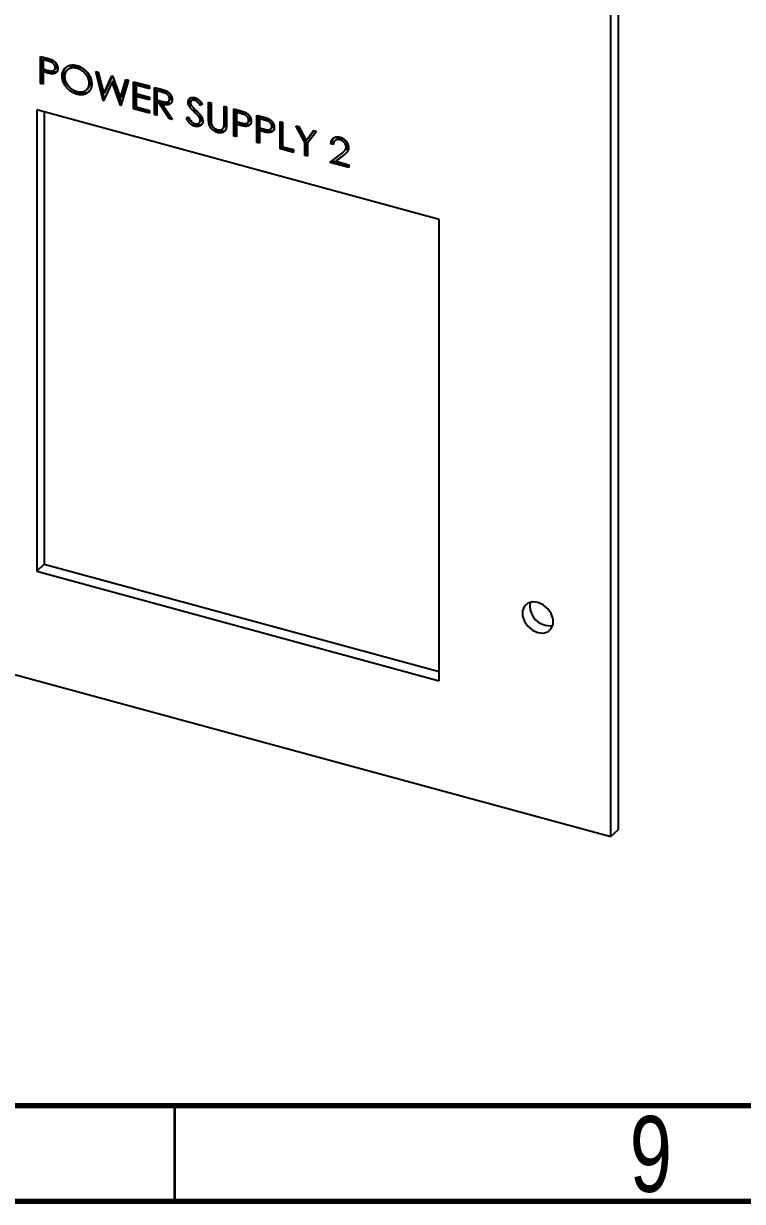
# Model space of a CAD drawing. Header units: millimetres. Extents: x 0 to 589, y 0 to 415.
# Drawn here: x 144.1 to 181.8, y 5 to 66.6 of the extents above; entities that cross this region are included whole.
import ezdxf

# ---------------------------------------------------------------- set-up
doc = ezdxf.new("R2010")
doc.units = ezdxf.units.MM
doc.styles.add('SLDTEXTSTYLE1', font='TXT', dxfattribs={"width": 0.75})

msp = doc.modelspace()

# ---------------------------------------------------------------- linework, layer by layer
at = {"color": 7, "linetype": 'Continuous', "lineweight": 25}
for p, q in [((174.869, 24.091), (174.869, 86.379)), ((175.258, 24.471), (175.258, 86.758)), ((144.987, 64.927), (145.277, 64.849)), ((144.987, 63.499), (144.987, 64.927)), ((145.065, 63.575), (145.065, 64.906)), ((145.198, 64.821), (145.12, 64.745)), ((145.12, 64.745), (145.12, 64.269)), ((145.389, 64.672), (145.12, 64.745)), ((145.467, 64.748), (145.198, 64.821)), ((145.467, 64.748), (145.389, 64.672)), ((145.12, 64.269), (145.378, 64.195)), ((145.198, 64.198), (145.12, 64.122)), ((145.12, 64.122), (145.12, 63.463)), ((145.225, 64.094), (145.12, 64.122)), ((145.303, 64.169), (145.198, 64.198)), ((145.303, 64.169), (145.225, 64.094)), ((145.703, 64.196), (145.801, 64.291)), ((145.84, 64.409), (145.762, 64.333)), ((146.469, 64.284), (146.372, 64.189)), ((146.971, 64.375), (146.893, 64.3)), ((147.879, 64.142), (148.016, 64.104)), ((148.271, 62.606), (147.879, 64.142)), ((148.341, 62.712), (147.983, 64.113)), ((145.065, 63.575), (144.987, 63.499)), ((145.12, 63.463), (144.987, 63.499)), ((145.12, 63.56), (145.065, 63.575)), ((145.678, 64.091), (145.6, 64.015)), ((146.199, 63.975), (146.121, 63.899)), ((147.616, 63.596), (147.539, 63.521)), ((148.016, 64.104), (148.304, 62.978)), ((148.739, 63.572), (148.29, 62.601)), ((148.304, 62.978), (148.733, 63.909)), ((148.382, 63.054), (148.762, 63.878)), ((148.733, 63.909), (148.752, 63.904)), ((148.816, 63.648), (148.739, 63.572)), ((149.182, 62.359), (148.739, 63.572)), ((148.752, 63.904), (149.173, 62.749)), ((149.241, 62.486), (148.816, 63.648)), ((149.173, 62.749), (149.463, 63.711)), ((149.599, 63.674), (149.201, 62.354)), ((149.251, 62.825), (149.514, 63.697)), ((149.463, 63.711), (149.599, 63.674)), ((149.863, 63.602), (150.695, 63.376)), ((149.863, 62.174), (149.863, 63.602)), ((149.941, 62.25), (149.941, 63.581)), ((150.073, 63.496), (149.995, 63.42)), ((150.695, 63.327), (150.073, 63.496)), ((146.976, 63.019), (146.899, 62.943)), ((147.401, 63.175), (147.498, 63.27)), ((148.382, 63.054), (148.304, 62.978)), ((149.995, 63.42), (149.995, 62.98)), ((150.695, 63.23), (149.995, 63.42)), ((149.995, 62.98), (150.695, 62.79)), ((150.073, 62.91), (149.995, 62.834)), ((150.695, 62.741), (150.073, 62.91)), ((150.695, 63.376), (150.695, 63.23)), ((150.959, 63.304), (151.254, 63.224)), ((150.959, 61.876), (150.959, 63.304)), ((151.037, 61.952), (151.037, 63.283)), ((151.169, 63.198), (151.091, 63.122)), ((151.091, 63.122), (151.091, 62.646)), ((151.368, 63.047), (151.091, 63.122)), ((151.446, 63.123), (151.169, 63.198)), ((151.446, 63.123), (151.368, 63.047)), ((148.31, 62.644), (148.271, 62.606)), ((148.29, 62.601), (148.271, 62.606)), ((149.251, 62.825), (149.173, 62.749)), ((149.211, 62.387), (149.182, 62.359)), ((149.201, 62.354), (149.182, 62.359)), ((149.995, 62.834), (149.995, 62.284)), ((150.695, 62.644), (149.995, 62.834)), ((149.995, 62.284), (150.695, 62.094)), ((150.695, 62.79), (150.695, 62.644)), ((151.091, 62.646), (151.361, 62.57)), ((151.169, 62.575), (151.091, 62.499)), ((151.091, 62.499), (151.091, 61.84)), ((151.199, 62.47), (151.091, 62.499)), ((151.277, 62.546), (151.169, 62.575)), ((151.277, 62.546), (151.199, 62.47)), ((151.741, 61.663), (151.199, 62.47)), ((151.818, 61.739), (151.277, 62.546)), ((151.44, 62.501), (151.363, 62.426)), ((151.363, 62.426), (151.904, 61.619)), ((151.694, 62.571), (151.791, 62.666)), ((151.831, 62.783), (151.753, 62.707)), ((152.794, 62.606), (152.717, 62.53)), ((152.794, 62.606), (152.826, 62.734)), ((152.877, 62.366), (152.799, 62.29)), ((152.972, 62.678), (152.874, 62.584)), ((153.143, 62.698), (153.065, 62.622)), ((153.431, 62.437), (153.353, 62.361)), ((153.473, 62.416), (153.353, 62.361)), ((153.794, 62.534), (153.926, 62.498)), ((153.794, 61.671), (153.794, 62.534)), ((153.872, 61.747), (153.872, 62.513)), ((153.926, 62.498), (153.926, 61.642)), ((154.606, 62.313), (154.739, 62.277)), ((154.606, 61.457), (154.606, 62.313)), ((154.684, 61.533), (154.684, 62.292)), ((154.739, 62.277), (154.739, 61.414)), ((144.799, 62.121), (144.799, 37.978)), ((165.877, 56.393), (144.799, 62.121)), ((145.187, 62.016), (145.187, 38.358)), ((149.941, 62.25), (149.863, 62.174)), ((150.695, 61.948), (149.863, 62.174)), ((150.695, 62.045), (149.941, 62.25)), ((150.695, 62.094), (150.695, 61.948)), ((151.037, 61.952), (150.959, 61.876)), ((151.091, 61.84), (150.959, 61.876)), ((151.091, 61.937), (151.037, 61.952)), ((151.818, 61.739), (151.741, 61.663)), ((151.904, 61.619), (151.741, 61.663)), ((151.824, 61.738), (151.818, 61.739)), ((152.622, 61.699), (152.747, 61.738)), ((153.118, 62.106), (153.041, 62.03)), ((153.384, 61.806), (153.306, 61.73)), ((153.437, 61.651), (153.359, 61.575)), ((153.872, 61.747), (153.794, 61.671)), ((155.117, 62.174), (155.406, 62.096)), ((155.117, 60.746), (155.117, 62.174)), ((155.195, 60.822), (155.195, 62.153)), ((155.327, 62.068), (155.249, 61.992)), ((155.249, 61.992), (155.249, 61.516)), ((155.519, 61.919), (155.249, 61.992)), ((155.596, 61.995), (155.327, 62.068)), ((155.596, 61.995), (155.519, 61.919)), ((155.969, 61.656), (155.892, 61.58)), ((156.326, 61.846), (156.615, 61.767)), ((156.326, 60.417), (156.326, 61.846)), ((156.404, 60.493), (156.404, 61.825)), ((156.536, 61.739), (156.458, 61.663)), ((156.458, 61.663), (156.458, 61.187)), ((156.728, 61.59), (156.458, 61.663)), ((156.806, 61.666), (156.536, 61.739)), ((156.806, 61.666), (156.728, 61.59)), ((153.148, 61.341), (153.07, 61.265)), ((153.3, 61.441), (153.397, 61.536)), ((153.898, 61.439), (153.82, 61.363)), ((154.521, 61.125), (154.618, 61.22)), ((154.669, 61.315), (154.591, 61.239)), ((154.684, 61.533), (154.606, 61.457)), ((155.249, 61.516), (155.507, 61.442)), ((155.327, 61.445), (155.249, 61.369)), ((155.249, 61.369), (155.249, 60.71)), ((155.354, 61.341), (155.249, 61.369)), ((155.432, 61.417), (155.327, 61.445)), ((155.432, 61.417), (155.354, 61.341)), ((155.808, 61.338), (155.73, 61.262)), ((155.833, 61.443), (155.93, 61.538)), ((156.458, 61.187), (156.717, 61.114)), ((156.536, 61.116), (156.458, 61.041)), ((156.458, 61.041), (156.458, 60.381)), ((156.564, 61.012), (156.458, 61.041)), ((156.642, 61.088), (156.536, 61.116)), ((156.642, 61.088), (156.564, 61.012)), ((157.042, 61.114), (157.139, 61.209)), ((157.179, 61.327), (157.101, 61.251)), ((157.536, 61.517), (157.668, 61.481)), ((157.536, 60.088), (157.536, 61.517)), ((157.613, 60.164), (157.613, 61.496)), ((157.668, 61.481), (157.668, 60.199)), ((158.367, 61.291), (158.519, 61.25)), ((158.84, 60.413), (158.367, 61.291)), ((158.917, 60.489), (158.506, 61.253)), ((158.519, 61.25), (158.906, 60.531)), ((158.906, 60.531), (159.293, 61.039)), ((158.984, 60.607), (159.309, 61.035)), ((159.293, 61.039), (159.444, 60.998)), ((154.359, 61.012), (154.281, 60.936)), ((155.195, 60.822), (155.117, 60.746)), ((155.249, 60.71), (155.117, 60.746)), ((155.249, 60.807), (155.195, 60.822)), ((156.404, 60.493), (156.326, 60.417)), ((156.458, 60.381), (156.326, 60.417)), ((156.458, 60.478), (156.404, 60.493)), ((157.017, 61.009), (156.939, 60.933)), ((158.917, 60.489), (158.84, 60.413)), ((158.84, 59.734), (158.84, 60.413)), ((158.984, 60.607), (158.906, 60.531)), ((158.917, 59.81), (158.917, 60.489)), ((159.444, 60.998), (158.972, 60.377)), ((160.278, 60.429), (160.2, 60.353)), ((160.352, 60.409), (160.278, 60.429)), ((160.497, 60.593), (160.399, 60.498)), ((160.752, 60.63), (160.674, 60.554)), ((157.613, 60.164), (157.536, 60.088)), ((158.235, 59.898), (157.536, 60.088)), ((158.235, 59.995), (157.613, 60.164)), ((157.668, 60.199), (158.235, 60.045)), ((158.235, 60.045), (158.235, 59.898)), ((158.917, 59.81), (158.84, 59.734)), ((158.972, 59.795), (158.917, 59.81)), ((158.972, 60.377), (158.972, 59.698)), ((160.144, 59.38), (160.715, 59.816)), ((160.333, 60.317), (160.2, 60.353)), ((160.906, 59.798), (160.537, 59.516)), ((160.906, 59.798), (160.828, 59.722)), ((160.891, 59.958), (160.988, 60.053)), ((161.072, 60.254), (160.994, 60.178)), ((158.972, 59.698), (158.84, 59.734)), ((161.145, 59.107), (160.144, 59.38)), ((161.145, 59.205), (160.237, 59.451)), ((160.828, 59.722), (160.459, 59.44)), ((160.537, 59.516), (160.459, 59.44)), ((160.459, 59.44), (161.145, 59.254)), ((161.145, 59.254), (161.145, 59.107)), ((49.576, 58.143), (174.869, 24.091)), ((165.877, 32.249), (165.877, 56.393)), ((145.187, 38.358), (144.799, 37.978)), ((145.187, 38.358), (165.877, 32.735)), ((144.799, 37.978), (165.877, 32.249)), ((174.869, 24.091), (175.258, 24.471))]:
    msp.add_line(p, q, dxfattribs=at)
at = {"color": 7, "linetype": 'Continuous', "lineweight": 70}
for p, q in [((584, 10), (20, 10)), ((589, 5), (15, 5))]:
    msp.add_line(p, q, dxfattribs=at)
at = {"color": 7, "linetype": 'Continuous', "lineweight": 35}
msp.add_line((152, 10), (152, 5), dxfattribs=at)
at = {"color": 7, "linetype": 'Continuous', "lineweight": 25, "flags": 128}
for points in [[(171.036, 34.776), (171.314, 34.748), (171.557, 34.818), (171.738, 34.978), (171.835, 35.208), (171.835, 35.481), (171.738, 35.764), (171.557, 36.022), (171.314, 36.225), (171.036, 36.347), (170.759, 36.375), (170.515, 36.305), (170.334, 36.145), (170.238, 35.915), (170.238, 35.642), (170.334, 35.359), (170.515, 35.101), (170.759, 34.899), (171.036, 34.776)], [(171.425, 35.155), (171.702, 35.127), (171.82, 35.148)]]:
    msp.add_lwpolyline(points, dxfattribs=at)
at = {"color": 7, "linetype": 'Continuous', "lineweight": 25}
msp.add_arc((171.657, 36.162), 1.033, 169.25166, 257.0603, dxfattribs=at)
for points, knots in [([(145.277, 64.849), (145.296, 64.843), (145.335, 64.833), (145.389, 64.817), (145.439, 64.802), (145.483, 64.787), (145.523, 64.774), (145.557, 64.761), (145.587, 64.749), (145.604, 64.74), (145.612, 64.736)], [0, 0, 0, 0, 0.176956, 0.339055, 0.486318, 0.618781, 0.735619, 0.838742, 0.926457, 1, 1, 1, 1]), ([(145.84, 64.409), (145.84, 64.421), (145.838, 64.444), (145.831, 64.479), (145.817, 64.515), (145.799, 64.55), (145.777, 64.583), (145.751, 64.613), (145.722, 64.64), (145.694, 64.66), (145.67, 64.674), (145.649, 64.685), (145.625, 64.695), (145.599, 64.706), (145.57, 64.716), (145.538, 64.727), (145.503, 64.738), (145.48, 64.744), (145.467, 64.748)], [0, 0, 0, 0, 0.070044, 0.139238, 0.208197, 0.279173, 0.349987, 0.418354, 0.48761, 0.557411, 0.59533, 0.637964, 0.685913, 0.738185, 0.796103, 0.858517, 0.926658, 1, 1, 1, 1]), ([(145.612, 64.736), (145.622, 64.731), (145.643, 64.72), (145.672, 64.701), (145.699, 64.681), (145.726, 64.659), (145.75, 64.636), (145.774, 64.611), (145.795, 64.584), (145.816, 64.556), (145.834, 64.527), (145.851, 64.497), (145.864, 64.465), (145.875, 64.433), (145.884, 64.401), (145.89, 64.367), (145.894, 64.332), (145.894, 64.309), (145.895, 64.298)], [0, 0, 0, 0, 0.062481, 0.12349, 0.183411, 0.243153, 0.302127, 0.36171, 0.421842, 0.482932, 0.544552, 0.605681, 0.66768, 0.729984, 0.794551, 0.860346, 0.928907, 1, 1, 1, 1]), ([(145.678, 64.091), (145.669, 64.092), (145.649, 64.093), (145.615, 64.097), (145.577, 64.104), (145.532, 64.113), (145.483, 64.124), (145.428, 64.137), (145.367, 64.152), (145.325, 64.163), (145.303, 64.169)], [0, 0, 0, 0, 0.075173, 0.164746, 0.268017, 0.385912, 0.517789, 0.663691, 0.824413, 1, 1, 1, 1]), ([(145.378, 64.195), (145.39, 64.192), (145.415, 64.185), (145.45, 64.177), (145.483, 64.17), (145.512, 64.165), (145.54, 64.161), (145.565, 64.159), (145.587, 64.158), (145.612, 64.159), (145.641, 64.164), (145.672, 64.175), (145.699, 64.192), (145.721, 64.213), (145.74, 64.238), (145.753, 64.266), (145.761, 64.298), (145.762, 64.321), (145.762, 64.333)], [0, 0, 0, 0, 0.072538, 0.140034, 0.202496, 0.260575, 0.313228, 0.361583, 0.404878, 0.444127, 0.5164, 0.586507, 0.655085, 0.724384, 0.793974, 0.861638, 0.930111, 1, 1, 1, 1]), ([(145.762, 64.333), (145.762, 64.345), (145.761, 64.368), (145.753, 64.403), (145.74, 64.439), (145.721, 64.474), (145.699, 64.507), (145.673, 64.537), (145.644, 64.564), (145.617, 64.584), (145.592, 64.598), (145.571, 64.609), (145.548, 64.619), (145.521, 64.63), (145.492, 64.641), (145.46, 64.651), (145.426, 64.662), (145.402, 64.668), (145.389, 64.672)], [0, 0, 0, 0, 0.070044, 0.139238, 0.208197, 0.279173, 0.349987, 0.418354, 0.48761, 0.557411, 0.59533, 0.637964, 0.685913, 0.738185, 0.796103, 0.858517, 0.926658, 1, 1, 1, 1]), ([(145.895, 64.298), (145.894, 64.286), (145.894, 64.263), (145.89, 64.231), (145.884, 64.2), (145.876, 64.172), (145.864, 64.146), (145.851, 64.122), (145.835, 64.101), (145.817, 64.082), (145.796, 64.065), (145.774, 64.05), (145.75, 64.038), (145.723, 64.029), (145.695, 64.022), (145.665, 64.017), (145.634, 64.015), (145.612, 64.015), (145.6, 64.015)], [0, 0, 0, 0, 0.070119, 0.137192, 0.202016, 0.264631, 0.326117, 0.38601, 0.445812, 0.505298, 0.564633, 0.624283, 0.683902, 0.743953, 0.805388, 0.868388, 0.933084, 1, 1, 1, 1]), ([(145.894, 64.166), (145.888, 64.158), (145.864, 64.122), (145.786, 64.096), (145.714, 64.092), (145.678, 64.091)], [0, 0, 0, 0, 0.133371, 0.566284, 1, 1, 1, 1]), ([(145.789, 64.283), (145.795, 64.288), (145.829, 64.316), (145.835, 64.367), (145.84, 64.409)], [0, 0, 0, 0, 0.167644, 1, 1, 1, 1]), ([(146.121, 63.899), (146.122, 63.916), (146.122, 63.949), (146.127, 63.998), (146.135, 64.045), (146.146, 64.09), (146.161, 64.134), (146.178, 64.176), (146.2, 64.215), (146.223, 64.253), (146.25, 64.289), (146.279, 64.321), (146.311, 64.351), (146.345, 64.377), (146.381, 64.401), (146.419, 64.421), (146.46, 64.439), (146.503, 64.453), (146.548, 64.464), (146.594, 64.472), (146.64, 64.476), (146.688, 64.477), (146.736, 64.475), (146.786, 64.469), (146.836, 64.461), (146.87, 64.452), (146.887, 64.448)], [0, 0, 0, 0, 0.043209, 0.085873, 0.12812, 0.170152, 0.211918, 0.253753, 0.296006, 0.338443, 0.381015, 0.42282, 0.464089, 0.505126, 0.545975, 0.586985, 0.628339, 0.670084, 0.711992, 0.753039, 0.794049, 0.834886, 0.875498, 0.916547, 0.958004, 1, 1, 1, 1]), ([(146.199, 63.975), (146.208, 64.085), (146.223, 64.257), (146.34, 64.357), (146.383, 64.392)], [0, 0, 0, 0, 0.641352, 1, 1, 1, 1]), ([(146.893, 64.3), (146.879, 64.303), (146.851, 64.31), (146.81, 64.317), (146.769, 64.322), (146.729, 64.324), (146.689, 64.323), (146.65, 64.32), (146.611, 64.314), (146.574, 64.305), (146.537, 64.294), (146.502, 64.28), (146.47, 64.264), (146.439, 64.246), (146.411, 64.225), (146.384, 64.202), (146.36, 64.176), (146.338, 64.149), (146.318, 64.119), (146.301, 64.088), (146.286, 64.055), (146.275, 64.02), (146.265, 63.983), (146.259, 63.945), (146.254, 63.905), (146.254, 63.877), (146.254, 63.863)], [0, 0, 0, 0, 0.0420233, 0.0836449, 0.1249838, 0.1662475, 0.2077016, 0.2496311, 0.2917418, 0.3347429, 0.3774602, 0.4195563, 0.4610442, 0.5020963, 0.5428907, 0.5838008, 0.6248636, 0.6662247, 0.7073992, 0.7485567, 0.7896546, 0.8307397, 0.8720701, 0.9139934, 0.9564981, 1, 1, 1, 1]), ([(146.971, 64.375), (146.88, 64.388), (146.697, 64.412), (146.518, 64.351), (146.468, 64.278), (146.463, 64.271)], [0, 0, 0, 0, 0.47551, 0.951182, 1, 1, 1, 1]), ([(146.887, 64.448), (146.914, 64.44), (146.968, 64.424), (147.046, 64.392), (147.122, 64.354), (147.194, 64.312), (147.262, 64.262), (147.327, 64.207), (147.389, 64.146), (147.446, 64.08), (147.499, 64.01), (147.545, 63.938), (147.584, 63.866), (147.616, 63.791), (147.641, 63.716), (147.658, 63.64), (147.669, 63.562), (147.67, 63.51), (147.671, 63.484)], [0, 0, 0, 0, 0.06657, 0.130749, 0.193413, 0.254989, 0.316114, 0.377262, 0.439401, 0.502971, 0.566525, 0.628231, 0.689091, 0.749345, 0.81017, 0.87161, 0.934869, 1, 1, 1, 1]), ([(147.539, 63.521), (147.539, 63.534), (147.538, 63.562), (147.534, 63.604), (147.527, 63.645), (147.518, 63.686), (147.506, 63.727), (147.492, 63.768), (147.475, 63.808), (147.455, 63.848), (147.433, 63.887), (147.409, 63.925), (147.382, 63.962), (147.354, 63.998), (147.323, 64.033), (147.29, 64.066), (147.255, 64.099), (147.218, 64.13), (147.179, 64.159), (147.14, 64.187), (147.1, 64.211), (147.06, 64.234), (147.019, 64.254), (146.978, 64.272), (146.936, 64.288), (146.907, 64.296), (146.893, 64.3)], [0, 0, 0, 0, 0.042915, 0.08513, 0.126473, 0.167453, 0.207976, 0.248249, 0.28875, 0.32967, 0.370537, 0.411129, 0.451819, 0.492406, 0.533486, 0.575263, 0.617441, 0.660672, 0.70394, 0.746868, 0.789079, 0.831104, 0.873238, 0.915166, 0.957381, 1, 1, 1, 1]), ([(147.616, 63.596), (147.616, 63.61), (147.616, 63.638), (147.612, 63.68), (147.605, 63.721), (147.596, 63.762), (147.584, 63.803), (147.57, 63.844), (147.552, 63.884), (147.533, 63.924), (147.511, 63.963), (147.486, 64.001), (147.46, 64.038), (147.431, 64.074), (147.4, 64.109), (147.367, 64.142), (147.332, 64.175), (147.295, 64.206), (147.257, 64.235), (147.218, 64.263), (147.178, 64.287), (147.138, 64.31), (147.097, 64.33), (147.055, 64.348), (147.013, 64.363), (146.985, 64.371), (146.971, 64.375)], [0, 0, 0, 0, 0.042915, 0.08513, 0.126473, 0.167453, 0.207976, 0.248249, 0.28875, 0.32967, 0.370537, 0.411129, 0.451819, 0.492406, 0.533486, 0.575263, 0.617441, 0.660672, 0.70394, 0.746868, 0.789079, 0.831104, 0.873238, 0.915166, 0.957381, 1, 1, 1, 1]), ([(145.6, 64.015), (145.591, 64.016), (145.571, 64.017), (145.538, 64.021), (145.499, 64.028), (145.455, 64.037), (145.405, 64.048), (145.35, 64.061), (145.289, 64.076), (145.247, 64.088), (145.225, 64.094)], [0, 0, 0, 0, 0.075173, 0.164746, 0.268017, 0.385912, 0.517789, 0.663691, 0.824413, 1, 1, 1, 1]), ([(146.899, 62.943), (146.872, 62.951), (146.819, 62.966), (146.742, 62.998), (146.668, 63.035), (146.597, 63.078), (146.529, 63.127), (146.464, 63.182), (146.403, 63.244), (146.346, 63.31), (146.293, 63.379), (146.247, 63.451), (146.208, 63.523), (146.177, 63.597), (146.152, 63.671), (146.134, 63.747), (146.123, 63.823), (146.122, 63.873), (146.121, 63.899)], [0, 0, 0, 0, 0.065819, 0.129747, 0.192072, 0.253459, 0.31457, 0.37628, 0.439026, 0.503267, 0.567493, 0.629705, 0.691, 0.751452, 0.812004, 0.87315, 0.935635, 1, 1, 1, 1]), ([(146.976, 63.019), (146.95, 63.027), (146.897, 63.042), (146.82, 63.074), (146.745, 63.111), (146.674, 63.154), (146.607, 63.203), (146.542, 63.258), (146.481, 63.32), (146.423, 63.386), (146.371, 63.455), (146.325, 63.527), (146.286, 63.599), (146.254, 63.673), (146.229, 63.747), (146.212, 63.822), (146.201, 63.899), (146.2, 63.949), (146.199, 63.975)], [0, 0, 0, 0, 0.065819, 0.129747, 0.192072, 0.253459, 0.31457, 0.37628, 0.439026, 0.503267, 0.567493, 0.629705, 0.691, 0.751452, 0.812004, 0.87315, 0.935635, 1, 1, 1, 1]), ([(146.254, 63.863), (146.254, 63.842), (146.255, 63.802), (146.264, 63.74), (146.279, 63.678), (146.3, 63.618), (146.326, 63.559), (146.358, 63.5), (146.397, 63.443), (146.441, 63.386), (146.488, 63.333), (146.539, 63.284), (146.592, 63.24), (146.648, 63.2), (146.706, 63.165), (146.766, 63.135), (146.829, 63.109), (146.872, 63.097), (146.893, 63.091)], [0, 0, 0, 0, 0.064504, 0.1268993, 0.1877465, 0.2481497, 0.3085861, 0.369583, 0.431827, 0.4961797, 0.5606679, 0.6235045, 0.6852604, 0.7465368, 0.8083274, 0.8704862, 0.9343169, 1, 1, 1, 1]), ([(146.893, 63.091), (146.908, 63.087), (146.937, 63.079), (146.98, 63.072), (147.022, 63.066), (147.063, 63.064), (147.104, 63.064), (147.144, 63.067), (147.182, 63.073), (147.22, 63.081), (147.257, 63.092), (147.291, 63.105), (147.324, 63.121), (147.354, 63.139), (147.383, 63.159), (147.409, 63.182), (147.433, 63.208), (147.455, 63.235), (147.475, 63.265), (147.492, 63.297), (147.506, 63.33), (147.518, 63.365), (147.527, 63.401), (147.534, 63.439), (147.538, 63.479), (147.539, 63.507), (147.539, 63.521)], [0, 0, 0, 0, 0.043633, 0.086538, 0.129177, 0.171436, 0.213416, 0.255266, 0.297369, 0.339941, 0.382347, 0.423953, 0.464871, 0.505572, 0.546003, 0.586568, 0.627065, 0.668271, 0.709549, 0.750428, 0.791096, 0.832027, 0.873136, 0.914611, 0.956956, 1, 1, 1, 1]), ([(147.484, 63.264), (147.521, 63.305), (147.601, 63.394), (147.611, 63.526), (147.616, 63.596)], [0, 0, 0, 0, 0.464359, 1, 1, 1, 1]), ([(147.671, 63.484), (147.67, 63.459), (147.669, 63.408), (147.658, 63.337), (147.641, 63.27), (147.616, 63.209), (147.584, 63.152), (147.545, 63.1), (147.499, 63.053), (147.447, 63.012), (147.39, 62.976), (147.329, 62.948), (147.265, 62.927), (147.197, 62.915), (147.127, 62.91), (147.054, 62.913), (146.977, 62.923), (146.925, 62.936), (146.899, 62.943)], [0, 0, 0, 0, 0.065227, 0.128569, 0.19032, 0.251378, 0.312388, 0.373789, 0.436431, 0.500567, 0.564687, 0.627136, 0.688455, 0.749246, 0.810155, 0.871671, 0.934773, 1, 1, 1, 1]), ([(147.534, 63.117), (147.514, 63.095), (147.443, 63.016), (147.242, 62.971), (147.065, 63.003), (146.976, 63.019)], [0, 0, 0, 0, 0.162152, 0.580935, 1, 1, 1, 1]), ([(151.254, 63.224), (151.274, 63.219), (151.312, 63.208), (151.366, 63.193), (151.415, 63.178), (151.459, 63.164), (151.499, 63.15), (151.533, 63.138), (151.562, 63.126), (151.58, 63.118), (151.588, 63.114)], [0, 0, 0, 0, 0.176258, 0.338434, 0.484822, 0.617158, 0.734698, 0.837385, 0.926372, 1, 1, 1, 1]), ([(151.753, 62.707), (151.752, 62.719), (151.751, 62.742), (151.743, 62.777), (151.729, 62.812), (151.711, 62.847), (151.688, 62.88), (151.661, 62.91), (151.631, 62.937), (151.604, 62.957), (151.579, 62.971), (151.557, 62.982), (151.532, 62.993), (151.505, 63.003), (151.475, 63.015), (151.442, 63.026), (151.406, 63.036), (151.381, 63.043), (151.368, 63.047)], [0, 0, 0, 0, 0.068814, 0.136365, 0.204019, 0.273064, 0.342913, 0.410965, 0.479169, 0.549308, 0.587652, 0.630647, 0.678879, 0.731934, 0.791111, 0.855283, 0.925086, 1, 1, 1, 1]), ([(151.831, 62.783), (151.83, 62.794), (151.829, 62.817), (151.821, 62.853), (151.807, 62.888), (151.788, 62.923), (151.766, 62.956), (151.739, 62.986), (151.709, 63.013), (151.681, 63.032), (151.656, 63.047), (151.635, 63.058), (151.61, 63.069), (151.583, 63.079), (151.553, 63.09), (151.519, 63.101), (151.483, 63.112), (151.459, 63.119), (151.446, 63.123)], [0, 0, 0, 0, 0.068814, 0.136365, 0.204019, 0.273064, 0.342913, 0.410965, 0.479169, 0.549308, 0.587652, 0.630647, 0.678879, 0.731934, 0.791111, 0.855283, 0.925086, 1, 1, 1, 1]), ([(151.588, 63.114), (151.599, 63.108), (151.62, 63.098), (151.651, 63.078), (151.68, 63.058), (151.708, 63.036), (151.734, 63.012), (151.759, 62.986), (151.782, 62.959), (151.803, 62.93), (151.823, 62.9), (151.839, 62.869), (151.854, 62.838), (151.865, 62.805), (151.874, 62.773), (151.881, 62.739), (151.885, 62.705), (151.885, 62.682), (151.885, 62.671)], [0, 0, 0, 0, 0.064217, 0.127064, 0.188745, 0.249132, 0.309453, 0.369827, 0.43065, 0.492352, 0.554072, 0.61569, 0.676798, 0.738439, 0.801317, 0.865185, 0.931641, 1, 1, 1, 1]), ([(151.361, 62.57), (151.374, 62.567), (151.398, 62.56), (151.434, 62.552), (151.467, 62.545), (151.497, 62.54), (151.525, 62.536), (151.55, 62.534), (151.573, 62.533), (151.599, 62.534), (151.629, 62.539), (151.661, 62.549), (151.688, 62.566), (151.711, 62.587), (151.73, 62.612), (151.743, 62.64), (151.751, 62.672), (151.752, 62.695), (151.753, 62.707)], [0, 0, 0, 0, 0.071668, 0.138913, 0.201185, 0.259124, 0.312255, 0.360682, 0.405086, 0.445102, 0.518778, 0.589462, 0.658462, 0.727283, 0.796322, 0.863175, 0.930949, 1, 1, 1, 1]), ([(151.885, 62.671), (151.885, 62.652), (151.883, 62.615), (151.872, 62.564), (151.854, 62.519), (151.828, 62.479), (151.796, 62.446), (151.757, 62.42), (151.712, 62.401), (151.669, 62.391), (151.632, 62.388), (151.601, 62.386), (151.568, 62.388), (151.532, 62.391), (151.493, 62.397), (151.452, 62.404), (151.408, 62.414), (151.378, 62.421), (151.363, 62.426)], [0, 0, 0, 0, 0.07878, 0.153721, 0.226714, 0.299191, 0.37119, 0.443006, 0.516689, 0.593217, 0.633873, 0.676989, 0.7229, 0.771959, 0.824211, 0.879379, 0.937948, 1, 1, 1, 1]), ([(151.805, 62.491), (151.79, 62.484), (151.691, 62.432), (151.556, 62.47), (151.44, 62.501)], [0, 0, 0, 0, 0.143378, 1, 1, 1, 1]), ([(151.78, 62.658), (151.785, 62.662), (151.82, 62.69), (151.826, 62.74), (151.831, 62.783)], [0, 0, 0, 0, 0.152712, 1, 1, 1, 1]), ([(152.717, 62.53), (152.717, 62.545), (152.718, 62.575), (152.728, 62.616), (152.742, 62.653), (152.762, 62.687), (152.789, 62.716), (152.819, 62.741), (152.855, 62.759), (152.895, 62.772), (152.938, 62.779), (152.984, 62.781), (153.031, 62.776), (153.064, 62.769), (153.08, 62.765)], [0, 0, 0, 0, 0.083785, 0.16578, 0.24628, 0.327461, 0.408797, 0.489715, 0.571376, 0.655523, 0.741019, 0.826547, 0.911989, 1, 1, 1, 1]), ([(152.799, 62.29), (152.793, 62.3), (152.78, 62.32), (152.763, 62.351), (152.748, 62.381), (152.737, 62.411), (152.728, 62.441), (152.721, 62.471), (152.717, 62.501), (152.717, 62.52), (152.717, 62.53)], [0, 0, 0, 0, 0.1335068, 0.262559, 0.3882644, 0.5126674, 0.6337223, 0.7553939, 0.8775529, 1, 1, 1, 1]), ([(152.877, 62.366), (152.87, 62.376), (152.858, 62.396), (152.841, 62.427), (152.826, 62.457), (152.815, 62.487), (152.805, 62.517), (152.799, 62.547), (152.795, 62.577), (152.795, 62.596), (152.794, 62.606)], [0, 0, 0, 0, 0.1335068, 0.262559, 0.3882644, 0.5126674, 0.6337223, 0.7553939, 0.8775529, 1, 1, 1, 1]), ([(153.041, 62.03), (153.025, 62.045), (152.995, 62.074), (152.954, 62.115), (152.917, 62.153), (152.884, 62.187), (152.856, 62.218), (152.833, 62.245), (152.814, 62.269), (152.804, 62.283), (152.799, 62.29)], [0, 0, 0, 0, 0.181535, 0.347082, 0.495568, 0.628357, 0.74552, 0.845831, 0.930782, 1, 1, 1, 1]), ([(153.065, 62.622), (153.05, 62.626), (153.021, 62.633), (152.979, 62.634), (152.941, 62.628), (152.909, 62.613), (152.882, 62.593), (152.863, 62.567), (152.851, 62.536), (152.85, 62.512), (152.849, 62.5)], [0, 0, 0, 0, 0.143073, 0.275903, 0.402371, 0.528414, 0.650356, 0.765895, 0.880774, 1, 1, 1, 1]), ([(152.849, 62.5), (152.849, 62.492), (152.849, 62.477), (152.854, 62.453), (152.86, 62.429), (152.869, 62.404), (152.882, 62.378), (152.9, 62.35), (152.921, 62.32), (152.937, 62.3), (152.946, 62.289)], [0, 0, 0, 0, 0.107285, 0.214746, 0.322939, 0.434116, 0.553412, 0.686073, 0.834256, 1, 1, 1, 1]), ([(153.118, 62.106), (153.103, 62.121), (153.073, 62.149), (153.032, 62.191), (152.995, 62.229), (152.962, 62.263), (152.934, 62.294), (152.911, 62.321), (152.892, 62.344), (152.882, 62.359), (152.877, 62.366)], [0, 0, 0, 0, 0.181535, 0.347082, 0.495568, 0.628357, 0.74552, 0.845831, 0.930782, 1, 1, 1, 1]), ([(152.946, 62.289), (152.949, 62.285), (152.957, 62.277), (152.971, 62.262), (152.99, 62.244), (153.012, 62.221), (153.039, 62.194), (153.07, 62.164), (153.106, 62.13), (153.131, 62.106), (153.144, 62.093)], [0, 0, 0, 0, 0.052594, 0.124952, 0.218094, 0.333502, 0.468789, 0.624938, 0.801683, 1, 1, 1, 1]), ([(153.143, 62.698), (153.113, 62.704), (153.054, 62.715), (152.99, 62.698), (152.969, 62.672), (152.965, 62.666)], [0, 0, 0, 0, 0.435369, 0.86978, 1, 1, 1, 1]), ([(153.353, 62.361), (153.346, 62.372), (153.332, 62.393), (153.311, 62.423), (153.291, 62.451), (153.271, 62.475), (153.253, 62.498), (153.235, 62.517), (153.218, 62.534), (153.197, 62.554), (153.17, 62.574), (153.136, 62.595), (153.101, 62.611), (153.077, 62.618), (153.065, 62.622)], [0, 0, 0, 0, 0.098469, 0.189629, 0.274184, 0.352183, 0.423199, 0.488551, 0.548473, 0.60144, 0.701198, 0.799592, 0.898545, 1, 1, 1, 1]), ([(153.08, 62.765), (153.097, 62.759), (153.132, 62.749), (153.183, 62.725), (153.232, 62.695), (153.271, 62.666), (153.302, 62.638), (153.325, 62.615), (153.349, 62.589), (153.373, 62.56), (153.398, 62.528), (153.423, 62.493), (153.448, 62.456), (153.464, 62.43), (153.473, 62.416)], [0, 0, 0, 0, 0.107233, 0.213252, 0.31883, 0.426794, 0.483646, 0.543604, 0.608308, 0.677127, 0.750686, 0.828713, 0.91219, 1, 1, 1, 1]), ([(153.431, 62.437), (153.424, 62.448), (153.41, 62.469), (153.389, 62.499), (153.369, 62.526), (153.349, 62.551), (153.331, 62.573), (153.313, 62.593), (153.296, 62.61), (153.275, 62.63), (153.248, 62.65), (153.214, 62.671), (153.179, 62.687), (153.155, 62.694), (153.143, 62.698)], [0, 0, 0, 0, 0.098469, 0.189629, 0.274184, 0.352183, 0.423199, 0.488551, 0.548473, 0.60144, 0.701198, 0.799592, 0.898545, 1, 1, 1, 1]), ([(153.07, 61.265), (153.059, 61.269), (153.037, 61.275), (153.004, 61.288), (152.972, 61.301), (152.941, 61.318), (152.911, 61.336), (152.882, 61.357), (152.853, 61.379), (152.825, 61.404), (152.797, 61.431), (152.771, 61.461), (152.744, 61.494), (152.719, 61.529), (152.693, 61.568), (152.669, 61.609), (152.645, 61.653), (152.63, 61.684), (152.622, 61.699)], [0, 0, 0, 0, 0.057208, 0.113696, 0.169178, 0.224159, 0.27872, 0.333794, 0.389241, 0.445822, 0.503704, 0.564294, 0.627975, 0.695038, 0.765373, 0.839611, 0.917538, 1, 1, 1, 1]), ([(153.148, 61.341), (153.137, 61.344), (153.115, 61.351), (153.082, 61.363), (153.05, 61.377), (153.019, 61.394), (152.989, 61.412), (152.959, 61.433), (152.931, 61.455), (152.902, 61.48), (152.875, 61.507), (152.848, 61.537), (152.822, 61.569), (152.796, 61.605), (152.771, 61.644), (152.747, 61.685), (152.723, 61.729), (152.708, 61.76), (152.7, 61.775)], [0, 0, 0, 0, 0.057208, 0.113696, 0.169178, 0.224159, 0.27872, 0.333794, 0.389241, 0.445822, 0.503704, 0.564294, 0.627975, 0.695038, 0.765373, 0.839611, 0.917538, 1, 1, 1, 1]), ([(152.747, 61.738), (152.758, 61.716), (152.781, 61.674), (152.818, 61.615), (152.856, 61.563), (152.896, 61.519), (152.937, 61.481), (152.98, 61.45), (153.025, 61.426), (153.055, 61.417), (153.07, 61.412)], [0, 0, 0, 0, 0.159004, 0.304646, 0.438547, 0.562322, 0.677433, 0.786897, 0.893611, 1, 1, 1, 1]), ([(153.306, 61.73), (153.3, 61.74), (153.286, 61.761), (153.262, 61.793), (153.234, 61.827), (153.203, 61.864), (153.168, 61.902), (153.129, 61.943), (153.086, 61.986), (153.056, 62.015), (153.041, 62.03)], [0, 0, 0, 0, 0.090279, 0.18953, 0.299198, 0.418926, 0.548376, 0.688136, 0.839084, 1, 1, 1, 1]), ([(153.384, 61.806), (153.378, 61.816), (153.364, 61.837), (153.34, 61.869), (153.312, 61.903), (153.281, 61.94), (153.245, 61.978), (153.207, 62.019), (153.164, 62.062), (153.134, 62.091), (153.118, 62.106)], [0, 0, 0, 0, 0.090279, 0.18953, 0.299198, 0.418926, 0.548376, 0.688136, 0.839084, 1, 1, 1, 1]), ([(153.144, 62.093), (153.16, 62.077), (153.191, 62.047), (153.235, 62.002), (153.275, 61.959), (153.311, 61.918), (153.344, 61.88), (153.372, 61.843), (153.397, 61.808), (153.423, 61.764), (153.451, 61.712), (153.474, 61.652), (153.489, 61.593), (153.491, 61.556), (153.492, 61.538)], [0, 0, 0, 0, 0.096972, 0.187773, 0.272396, 0.351321, 0.424335, 0.491909, 0.554233, 0.611268, 0.716348, 0.81454, 0.908495, 1, 1, 1, 1]), ([(153.359, 61.575), (153.359, 61.588), (153.357, 61.612), (153.347, 61.651), (153.33, 61.691), (153.314, 61.717), (153.306, 61.73)], [0, 0, 0, 0, 0.234723, 0.477158, 0.728556, 1, 1, 1, 1]), ([(153.437, 61.651), (153.436, 61.663), (153.435, 61.688), (153.424, 61.727), (153.408, 61.766), (153.392, 61.792), (153.384, 61.806)], [0, 0, 0, 0, 0.234723, 0.477158, 0.728556, 1, 1, 1, 1]), ([(153.384, 61.53), (153.397, 61.542), (153.429, 61.572), (153.434, 61.621), (153.437, 61.651)], [0, 0, 0, 0, 0.391867, 1, 1, 1, 1]), ([(153.82, 61.363), (153.818, 61.371), (153.813, 61.389), (153.808, 61.418), (153.804, 61.45), (153.8, 61.487), (153.798, 61.527), (153.795, 61.572), (153.794, 61.62), (153.794, 61.654), (153.794, 61.671)], [0, 0, 0, 0, 0.0781299, 0.1694654, 0.2743353, 0.3921102, 0.5236873, 0.6683654, 0.8271319, 1, 1, 1, 1]), ([(153.898, 61.439), (153.896, 61.447), (153.891, 61.465), (153.886, 61.494), (153.882, 61.526), (153.878, 61.563), (153.875, 61.603), (153.873, 61.648), (153.872, 61.696), (153.872, 61.73), (153.872, 61.747)], [0, 0, 0, 0, 0.0781299, 0.1694654, 0.2743353, 0.3921102, 0.5236873, 0.6683654, 0.8271319, 1, 1, 1, 1]), ([(155.406, 62.096), (155.426, 62.09), (155.464, 62.08), (155.518, 62.064), (155.568, 62.049), (155.613, 62.034), (155.652, 62.021), (155.686, 62.008), (155.716, 61.996), (155.733, 61.987), (155.742, 61.983)], [0, 0, 0, 0, 0.176956, 0.339055, 0.486318, 0.618781, 0.735619, 0.838742, 0.926457, 1, 1, 1, 1]), ([(155.892, 61.58), (155.891, 61.592), (155.89, 61.615), (155.882, 61.65), (155.869, 61.686), (155.851, 61.721), (155.828, 61.754), (155.803, 61.784), (155.773, 61.811), (155.746, 61.831), (155.722, 61.845), (155.701, 61.856), (155.677, 61.866), (155.65, 61.877), (155.621, 61.888), (155.589, 61.898), (155.555, 61.909), (155.531, 61.915), (155.519, 61.919)], [0, 0, 0, 0, 0.0700438, 0.1392383, 0.2081975, 0.2791734, 0.3499868, 0.4183538, 0.4876096, 0.5574111, 0.5953302, 0.6379641, 0.6859128, 0.7381852, 0.7961026, 0.8585165, 0.9266577, 1, 1, 1, 1]), ([(155.969, 61.656), (155.969, 61.668), (155.968, 61.691), (155.96, 61.726), (155.947, 61.762), (155.928, 61.797), (155.906, 61.83), (155.88, 61.86), (155.851, 61.887), (155.824, 61.907), (155.799, 61.921), (155.778, 61.932), (155.755, 61.942), (155.728, 61.953), (155.699, 61.964), (155.667, 61.974), (155.633, 61.985), (155.609, 61.991), (155.596, 61.995)], [0, 0, 0, 0, 0.0700438, 0.1392383, 0.2081975, 0.2791734, 0.3499868, 0.4183538, 0.4876096, 0.5574111, 0.5953302, 0.6379641, 0.6859128, 0.7381852, 0.7961026, 0.8585165, 0.9266577, 1, 1, 1, 1]), ([(155.742, 61.983), (155.752, 61.978), (155.772, 61.967), (155.801, 61.948), (155.828, 61.928), (155.855, 61.907), (155.879, 61.883), (155.903, 61.858), (155.925, 61.831), (155.945, 61.803), (155.964, 61.774), (155.98, 61.744), (155.993, 61.713), (156.005, 61.681), (156.013, 61.648), (156.019, 61.614), (156.023, 61.579), (156.024, 61.556), (156.024, 61.545)], [0, 0, 0, 0, 0.0624813, 0.1234904, 0.1834111, 0.2431532, 0.3021267, 0.3617097, 0.4218423, 0.4829319, 0.5445523, 0.6056807, 0.6676797, 0.7299844, 0.7945509, 0.8603456, 0.9289074, 1, 1, 1, 1]), ([(155.919, 61.53), (155.924, 61.535), (155.958, 61.564), (155.964, 61.614), (155.969, 61.656)], [0, 0, 0, 0, 0.167644, 1, 1, 1, 1]), ([(156.615, 61.767), (156.635, 61.762), (156.673, 61.751), (156.728, 61.735), (156.777, 61.72), (156.822, 61.706), (156.861, 61.692), (156.896, 61.679), (156.925, 61.667), (156.943, 61.658), (156.951, 61.654)], [0, 0, 0, 0, 0.176956, 0.339055, 0.486318, 0.618781, 0.735619, 0.838742, 0.926457, 1, 1, 1, 1]), ([(157.179, 61.327), (157.178, 61.339), (157.177, 61.362), (157.169, 61.398), (157.156, 61.433), (157.138, 61.468), (157.116, 61.501), (157.09, 61.531), (157.06, 61.558), (157.033, 61.578), (157.009, 61.592), (156.988, 61.603), (156.964, 61.614), (156.937, 61.624), (156.908, 61.635), (156.877, 61.645), (156.842, 61.656), (156.818, 61.663), (156.806, 61.666)], [0, 0, 0, 0, 0.070044, 0.139238, 0.208197, 0.279173, 0.349987, 0.418354, 0.48761, 0.557411, 0.59533, 0.637964, 0.685913, 0.738185, 0.796103, 0.858517, 0.926658, 1, 1, 1, 1]), ([(156.951, 61.654), (156.961, 61.649), (156.981, 61.638), (157.01, 61.62), (157.038, 61.599), (157.064, 61.578), (157.089, 61.554), (157.112, 61.529), (157.134, 61.503), (157.154, 61.475), (157.173, 61.445), (157.189, 61.415), (157.203, 61.384), (157.214, 61.352), (157.222, 61.319), (157.229, 61.285), (157.233, 61.251), (157.233, 61.228), (157.233, 61.216)], [0, 0, 0, 0, 0.0624813, 0.1234904, 0.1834111, 0.2431532, 0.3021267, 0.3617097, 0.4218423, 0.4829319, 0.5445523, 0.6056807, 0.6676797, 0.7299844, 0.7945509, 0.8603456, 0.9289074, 1, 1, 1, 1]), ([(153.07, 61.412), (153.083, 61.409), (153.109, 61.402), (153.147, 61.399), (153.183, 61.399), (153.218, 61.404), (153.251, 61.413), (153.279, 61.427), (153.304, 61.444), (153.324, 61.465), (153.339, 61.49), (153.351, 61.516), (153.358, 61.545), (153.359, 61.565), (153.359, 61.575)], [0, 0, 0, 0, 0.0912636, 0.1809303, 0.2700882, 0.3601561, 0.4483425, 0.5326658, 0.6138337, 0.6939815, 0.772716, 0.8493352, 0.9239673, 1, 1, 1, 1]), ([(153.492, 61.538), (153.491, 61.525), (153.491, 61.5), (153.484, 61.464), (153.475, 61.43), (153.461, 61.4), (153.444, 61.37), (153.423, 61.344), (153.398, 61.32), (153.369, 61.299), (153.338, 61.281), (153.305, 61.266), (153.27, 61.256), (153.233, 61.249), (153.195, 61.247), (153.155, 61.249), (153.113, 61.255), (153.085, 61.262), (153.07, 61.265)], [0, 0, 0, 0, 0.0614843, 0.1217745, 0.1809196, 0.2402561, 0.3001144, 0.3611459, 0.4235006, 0.4886694, 0.5539541, 0.6175813, 0.6802384, 0.7421874, 0.8046632, 0.868259, 0.9330203, 1, 1, 1, 1]), ([(153.429, 61.371), (153.424, 61.365), (153.388, 61.332), (153.288, 61.316), (153.195, 61.333), (153.148, 61.341)], [0, 0, 0, 0, 0.087258, 0.543429, 1, 1, 1, 1]), ([(154.281, 60.936), (154.267, 60.941), (154.239, 60.949), (154.198, 60.964), (154.158, 60.981), (154.12, 61), (154.084, 61.022), (154.049, 61.045), (154.016, 61.071), (153.985, 61.099), (153.955, 61.128), (153.928, 61.159), (153.904, 61.19), (153.882, 61.223), (153.862, 61.257), (153.846, 61.291), (153.831, 61.327), (153.824, 61.351), (153.82, 61.363)], [0, 0, 0, 0, 0.071175, 0.139644, 0.206317, 0.271373, 0.335418, 0.398076, 0.460608, 0.52297, 0.584716, 0.644895, 0.704291, 0.762998, 0.821087, 0.880104, 0.939388, 1, 1, 1, 1]), ([(154.359, 61.012), (154.344, 61.016), (154.317, 61.025), (154.276, 61.039), (154.236, 61.057), (154.198, 61.076), (154.162, 61.098), (154.127, 61.121), (154.094, 61.147), (154.063, 61.175), (154.033, 61.204), (154.006, 61.235), (153.981, 61.266), (153.96, 61.299), (153.94, 61.333), (153.923, 61.367), (153.909, 61.403), (153.902, 61.427), (153.898, 61.439)], [0, 0, 0, 0, 0.071175, 0.139644, 0.206317, 0.271373, 0.335418, 0.398076, 0.460608, 0.52297, 0.584716, 0.644895, 0.704291, 0.762998, 0.821087, 0.880104, 0.939388, 1, 1, 1, 1]), ([(153.926, 61.642), (153.926, 61.63), (153.926, 61.607), (153.926, 61.574), (153.927, 61.545), (153.927, 61.519), (153.928, 61.497), (153.929, 61.478), (153.93, 61.463), (153.932, 61.454), (153.932, 61.45)], [0, 0, 0, 0, 0.1910786, 0.3626046, 0.5160988, 0.650038, 0.7659767, 0.862374, 0.9408421, 1, 1, 1, 1]), ([(153.932, 61.45), (153.934, 61.436), (153.938, 61.409), (153.949, 61.369), (153.964, 61.332), (153.982, 61.296), (154.006, 61.262), (154.034, 61.229), (154.068, 61.198), (154.106, 61.168), (154.147, 61.14), (154.189, 61.117), (154.231, 61.098), (154.259, 61.089), (154.273, 61.085)], [0, 0, 0, 0, 0.086315, 0.167766, 0.244433, 0.318135, 0.391884, 0.470068, 0.553904, 0.644339, 0.736875, 0.826168, 0.913679, 1, 1, 1, 1]), ([(154.273, 61.085), (154.285, 61.082), (154.309, 61.076), (154.345, 61.072), (154.38, 61.073), (154.414, 61.076), (154.446, 61.084), (154.475, 61.095), (154.502, 61.11), (154.526, 61.129), (154.547, 61.151), (154.565, 61.177), (154.58, 61.207), (154.588, 61.228), (154.591, 61.239)], [0, 0, 0, 0, 0.082891, 0.165303, 0.247762, 0.331528, 0.41528, 0.496366, 0.577151, 0.657783, 0.739322, 0.823793, 0.909476, 1, 1, 1, 1]), ([(154.739, 61.414), (154.739, 61.399), (154.738, 61.369), (154.737, 61.325), (154.734, 61.283), (154.73, 61.244), (154.724, 61.208), (154.718, 61.175), (154.711, 61.144), (154.702, 61.115), (154.691, 61.088), (154.678, 61.064), (154.663, 61.041), (154.646, 61.019), (154.626, 60.999), (154.603, 60.981), (154.579, 60.965), (154.552, 60.95), (154.524, 60.937), (154.493, 60.927), (154.461, 60.921), (154.428, 60.918), (154.393, 60.918), (154.357, 60.92), (154.319, 60.927), (154.294, 60.933), (154.281, 60.936)], [0, 0, 0, 0, 0.054858, 0.107059, 0.156978, 0.203992, 0.248492, 0.290483, 0.330489, 0.367886, 0.403858, 0.440009, 0.476295, 0.512792, 0.550485, 0.588381, 0.627645, 0.667979, 0.708433, 0.748602, 0.789088, 0.829461, 0.870371, 0.912214, 0.955547, 1, 1, 1, 1]), ([(154.627, 61.037), (154.601, 61.022), (154.527, 60.977), (154.425, 60.998), (154.359, 61.012)], [0, 0, 0, 0, 0.348458, 1, 1, 1, 1]), ([(154.591, 61.239), (154.593, 61.244), (154.596, 61.255), (154.598, 61.273), (154.601, 61.295), (154.603, 61.32), (154.605, 61.349), (154.606, 61.382), (154.606, 61.418), (154.606, 61.444), (154.606, 61.457)], [0, 0, 0, 0, 0.069835, 0.155621, 0.257802, 0.373811, 0.506402, 0.655564, 0.820079, 1, 1, 1, 1]), ([(154.606, 61.213), (154.615, 61.222), (154.646, 61.247), (154.66, 61.288), (154.669, 61.315)], [0, 0, 0, 0, 0.316039, 1, 1, 1, 1]), ([(154.669, 61.315), (154.67, 61.32), (154.673, 61.331), (154.676, 61.349), (154.679, 61.37), (154.681, 61.396), (154.682, 61.425), (154.684, 61.458), (154.684, 61.494), (154.684, 61.52), (154.684, 61.533)], [0, 0, 0, 0, 0.069835, 0.155621, 0.257802, 0.373811, 0.506402, 0.655564, 0.820079, 1, 1, 1, 1]), ([(155.73, 61.262), (155.72, 61.263), (155.7, 61.264), (155.667, 61.268), (155.628, 61.275), (155.584, 61.284), (155.534, 61.295), (155.479, 61.308), (155.419, 61.323), (155.376, 61.335), (155.354, 61.341)], [0, 0, 0, 0, 0.075173, 0.164746, 0.268017, 0.385912, 0.517789, 0.663691, 0.824413, 1, 1, 1, 1]), ([(155.808, 61.338), (155.798, 61.339), (155.778, 61.34), (155.745, 61.344), (155.706, 61.351), (155.662, 61.36), (155.612, 61.371), (155.557, 61.384), (155.496, 61.399), (155.454, 61.411), (155.432, 61.417)], [0, 0, 0, 0, 0.075173, 0.164746, 0.268017, 0.385912, 0.517789, 0.663691, 0.824413, 1, 1, 1, 1]), ([(155.507, 61.442), (155.52, 61.439), (155.544, 61.432), (155.579, 61.425), (155.612, 61.418), (155.642, 61.412), (155.669, 61.409), (155.694, 61.406), (155.716, 61.405), (155.742, 61.406), (155.77, 61.411), (155.801, 61.422), (155.828, 61.439), (155.851, 61.46), (155.869, 61.485), (155.882, 61.514), (155.89, 61.545), (155.891, 61.568), (155.892, 61.58)], [0, 0, 0, 0, 0.072538, 0.140034, 0.202496, 0.260575, 0.313228, 0.361583, 0.404878, 0.444127, 0.5164, 0.586507, 0.655085, 0.724384, 0.793974, 0.861638, 0.930111, 1, 1, 1, 1]), ([(156.024, 61.545), (156.024, 61.533), (156.023, 61.51), (156.019, 61.478), (156.014, 61.447), (156.005, 61.419), (155.994, 61.393), (155.98, 61.369), (155.964, 61.348), (155.946, 61.329), (155.925, 61.312), (155.903, 61.297), (155.879, 61.285), (155.853, 61.276), (155.824, 61.269), (155.795, 61.264), (155.763, 61.262), (155.741, 61.262), (155.73, 61.262)], [0, 0, 0, 0, 0.0701189, 0.1371924, 0.2020162, 0.2646314, 0.3261165, 0.3860103, 0.4458118, 0.5052977, 0.5646333, 0.6242826, 0.683902, 0.7439528, 0.8053877, 0.868388, 0.933084, 1, 1, 1, 1]), ([(156.023, 61.413), (156.017, 61.405), (155.993, 61.369), (155.915, 61.343), (155.843, 61.34), (155.808, 61.338)], [0, 0, 0, 0, 0.133371, 0.566284, 1, 1, 1, 1]), ([(157.017, 61.009), (157.008, 61.01), (156.987, 61.011), (156.954, 61.016), (156.915, 61.022), (156.871, 61.031), (156.822, 61.042), (156.766, 61.055), (156.706, 61.07), (156.664, 61.082), (156.642, 61.088)], [0, 0, 0, 0, 0.075173, 0.164746, 0.268017, 0.385912, 0.517789, 0.663691, 0.824413, 1, 1, 1, 1]), ([(156.717, 61.114), (156.729, 61.11), (156.753, 61.104), (156.789, 61.096), (156.821, 61.089), (156.851, 61.083), (156.879, 61.08), (156.903, 61.077), (156.925, 61.077), (156.951, 61.077), (156.98, 61.083), (157.011, 61.093), (157.037, 61.11), (157.06, 61.131), (157.078, 61.156), (157.092, 61.185), (157.099, 61.217), (157.1, 61.24), (157.101, 61.251)], [0, 0, 0, 0, 0.072538, 0.140034, 0.202496, 0.260575, 0.313228, 0.361583, 0.404878, 0.444127, 0.5164, 0.586507, 0.655085, 0.724384, 0.793974, 0.861638, 0.930111, 1, 1, 1, 1]), ([(157.101, 61.251), (157.1, 61.263), (157.099, 61.286), (157.092, 61.322), (157.078, 61.357), (157.06, 61.392), (157.038, 61.425), (157.012, 61.456), (156.983, 61.482), (156.955, 61.502), (156.931, 61.516), (156.91, 61.527), (156.886, 61.538), (156.86, 61.548), (156.831, 61.559), (156.799, 61.57), (156.764, 61.58), (156.74, 61.587), (156.728, 61.59)], [0, 0, 0, 0, 0.070044, 0.139238, 0.208197, 0.279173, 0.349987, 0.418354, 0.48761, 0.557411, 0.59533, 0.637964, 0.685913, 0.738185, 0.796103, 0.858517, 0.926658, 1, 1, 1, 1]), ([(157.233, 61.216), (157.233, 61.204), (157.233, 61.181), (157.229, 61.149), (157.223, 61.118), (157.214, 61.09), (157.203, 61.064), (157.19, 61.04), (157.174, 61.019), (157.155, 61), (157.135, 60.983), (157.113, 60.969), (157.088, 60.957), (157.062, 60.947), (157.034, 60.94), (157.004, 60.935), (156.972, 60.933), (156.95, 60.933), (156.939, 60.933)], [0, 0, 0, 0, 0.070119, 0.137192, 0.202016, 0.264631, 0.326117, 0.38601, 0.445812, 0.505298, 0.564633, 0.624283, 0.683902, 0.743953, 0.805388, 0.868388, 0.933084, 1, 1, 1, 1]), ([(157.232, 61.085), (157.227, 61.076), (157.202, 61.041), (157.124, 61.014), (157.053, 61.011), (157.017, 61.009)], [0, 0, 0, 0, 0.133371, 0.566284, 1, 1, 1, 1]), ([(157.128, 61.201), (157.134, 61.206), (157.168, 61.235), (157.174, 61.285), (157.179, 61.327)], [0, 0, 0, 0, 0.167644, 1, 1, 1, 1]), ([(156.939, 60.933), (156.93, 60.934), (156.91, 60.935), (156.876, 60.94), (156.838, 60.946), (156.793, 60.955), (156.744, 60.966), (156.689, 60.979), (156.628, 60.995), (156.586, 61.006), (156.564, 61.012)], [0, 0, 0, 0, 0.075173, 0.164746, 0.268017, 0.385912, 0.517789, 0.663691, 0.824413, 1, 1, 1, 1]), ([(160.2, 60.353), (160.201, 60.37), (160.203, 60.403), (160.211, 60.45), (160.222, 60.493), (160.238, 60.533), (160.258, 60.569), (160.282, 60.602), (160.31, 60.632), (160.342, 60.657), (160.377, 60.679), (160.415, 60.696), (160.454, 60.709), (160.496, 60.717), (160.539, 60.719), (160.585, 60.718), (160.632, 60.711), (160.664, 60.703), (160.681, 60.699)], [0, 0, 0, 0, 0.068791, 0.135103, 0.198979, 0.261904, 0.323495, 0.385195, 0.446969, 0.509765, 0.572251, 0.633405, 0.693251, 0.752583, 0.812579, 0.873275, 0.93555, 1, 1, 1, 1]), ([(160.278, 60.429), (160.284, 60.499), (160.293, 60.606), (160.365, 60.669), (160.391, 60.69)], [0, 0, 0, 0, 0.649389, 1, 1, 1, 1]), ([(160.674, 60.554), (160.663, 60.557), (160.64, 60.563), (160.607, 60.568), (160.575, 60.569), (160.545, 60.568), (160.516, 60.564), (160.489, 60.556), (160.463, 60.545), (160.439, 60.532), (160.416, 60.515), (160.397, 60.495), (160.38, 60.473), (160.365, 60.448), (160.353, 60.419), (160.344, 60.388), (160.336, 60.354), (160.334, 60.33), (160.333, 60.317)], [0, 0, 0, 0, 0.0644387, 0.1265469, 0.1868872, 0.2458775, 0.3040409, 0.3621912, 0.4209759, 0.4806603, 0.5406003, 0.6006891, 0.6619358, 0.7244425, 0.7890384, 0.8563138, 0.926352, 1, 1, 1, 1]), ([(160.752, 60.63), (160.703, 60.638), (160.604, 60.654), (160.511, 60.62), (160.488, 60.584), (160.487, 60.583)], [0, 0, 0, 0, 0.496995, 0.993012, 1, 1, 1, 1]), ([(160.994, 60.178), (160.994, 60.187), (160.993, 60.207), (160.988, 60.236), (160.981, 60.265), (160.971, 60.294), (160.958, 60.323), (160.942, 60.351), (160.923, 60.38), (160.902, 60.407), (160.878, 60.433), (160.853, 60.458), (160.826, 60.48), (160.798, 60.499), (160.769, 60.517), (160.739, 60.532), (160.707, 60.544), (160.685, 60.551), (160.674, 60.554)], [0, 0, 0, 0, 0.061965, 0.122122, 0.180988, 0.239933, 0.299906, 0.359989, 0.421776, 0.486576, 0.551535, 0.615018, 0.677259, 0.73973, 0.80305, 0.866495, 0.931973, 1, 1, 1, 1]), ([(160.681, 60.699), (160.697, 60.694), (160.729, 60.685), (160.775, 60.666), (160.819, 60.644), (160.861, 60.619), (160.9, 60.59), (160.937, 60.558), (160.972, 60.524), (161.003, 60.485), (161.032, 60.445), (161.057, 60.404), (161.079, 60.363), (161.096, 60.322), (161.109, 60.28), (161.119, 60.238), (161.125, 60.195), (161.126, 60.167), (161.126, 60.153)], [0, 0, 0, 0, 0.069475, 0.136517, 0.200789, 0.26383, 0.325735, 0.387291, 0.449509, 0.512968, 0.576275, 0.63758, 0.697903, 0.757172, 0.816599, 0.876653, 0.93729, 1, 1, 1, 1]), ([(161.072, 60.254), (161.071, 60.263), (161.071, 60.283), (161.066, 60.312), (161.059, 60.341), (161.049, 60.37), (161.036, 60.399), (161.02, 60.427), (161.001, 60.456), (160.979, 60.483), (160.956, 60.509), (160.93, 60.534), (160.904, 60.556), (160.876, 60.575), (160.847, 60.593), (160.816, 60.608), (160.785, 60.62), (160.763, 60.627), (160.752, 60.63)], [0, 0, 0, 0, 0.061965, 0.122122, 0.180988, 0.239933, 0.299906, 0.359989, 0.421776, 0.486576, 0.551535, 0.615018, 0.677259, 0.73973, 0.80305, 0.866495, 0.931973, 1, 1, 1, 1]), ([(160.715, 59.816), (160.729, 59.826), (160.756, 59.846), (160.794, 59.875), (160.828, 59.902), (160.858, 59.928), (160.884, 59.952), (160.907, 59.973), (160.926, 59.994), (160.946, 60.018), (160.965, 60.049), (160.982, 60.089), (160.992, 60.132), (160.993, 60.162), (160.994, 60.178)], [0, 0, 0, 0, 0.110803, 0.212829, 0.306101, 0.390647, 0.466924, 0.534481, 0.593587, 0.644557, 0.7362, 0.825024, 0.911986, 1, 1, 1, 1]), ([(161.126, 60.153), (161.126, 60.133), (161.124, 60.094), (161.112, 60.04), (161.093, 59.989), (161.07, 59.95), (161.047, 59.919), (161.027, 59.895), (161.003, 59.869), (160.974, 59.843), (160.943, 59.814), (160.908, 59.784), (160.869, 59.753), (160.842, 59.732), (160.828, 59.722)], [0, 0, 0, 0, 0.098702, 0.195672, 0.292422, 0.391343, 0.444462, 0.504229, 0.570352, 0.642546, 0.722288, 0.807921, 0.90047, 1, 1, 1, 1]), ([(160.977, 60.046), (160.983, 60.05), (161.015, 60.076), (161.059, 60.141), (161.067, 60.216), (161.072, 60.254)], [0, 0, 0, 0, 0.094574, 0.547645, 1, 1, 1, 1])]:
    msp.add_open_spline(points, degree=3, knots=knots, dxfattribs=at)

# ---------------------------------------------------------------- texts
at = {"color": 7, "linetype": 'Continuous', "lineweight": 0, "insert": (176.96, 9.47), "char_height": 3.969, "attachment_point": 2, "style": 'SLDTEXTSTYLE1'}
msp.add_mtext('9', dxfattribs=at)

doc.saveas('drawing.dxf')
